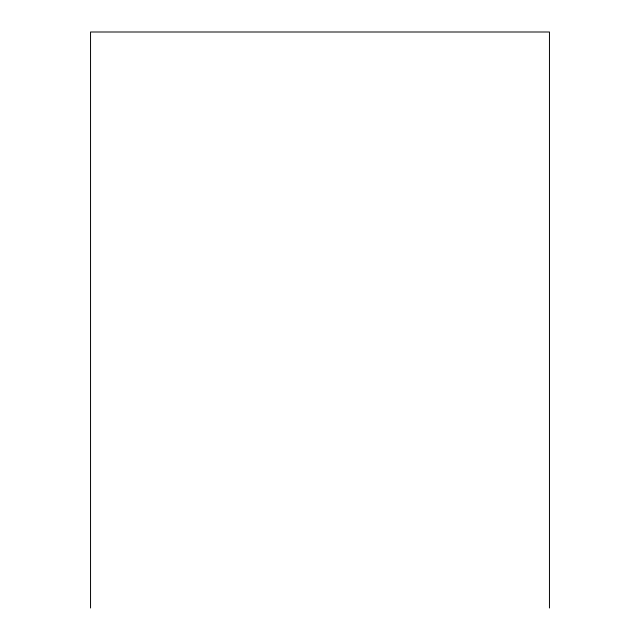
<?xml version="1.0" encoding="UTF-8"?>
<svg xmlns="http://www.w3.org/2000/svg" width="640" height="640" viewBox="0 0 640 640"><rect width="100%" height="100%" fill="white"/><g stroke="black" fill="none" stroke-linecap="round" stroke-linejoin="round"><path stroke-width="0.96" d="M549.456 608L549.456 32L90.544 32L90.544 608"/></g></svg>
